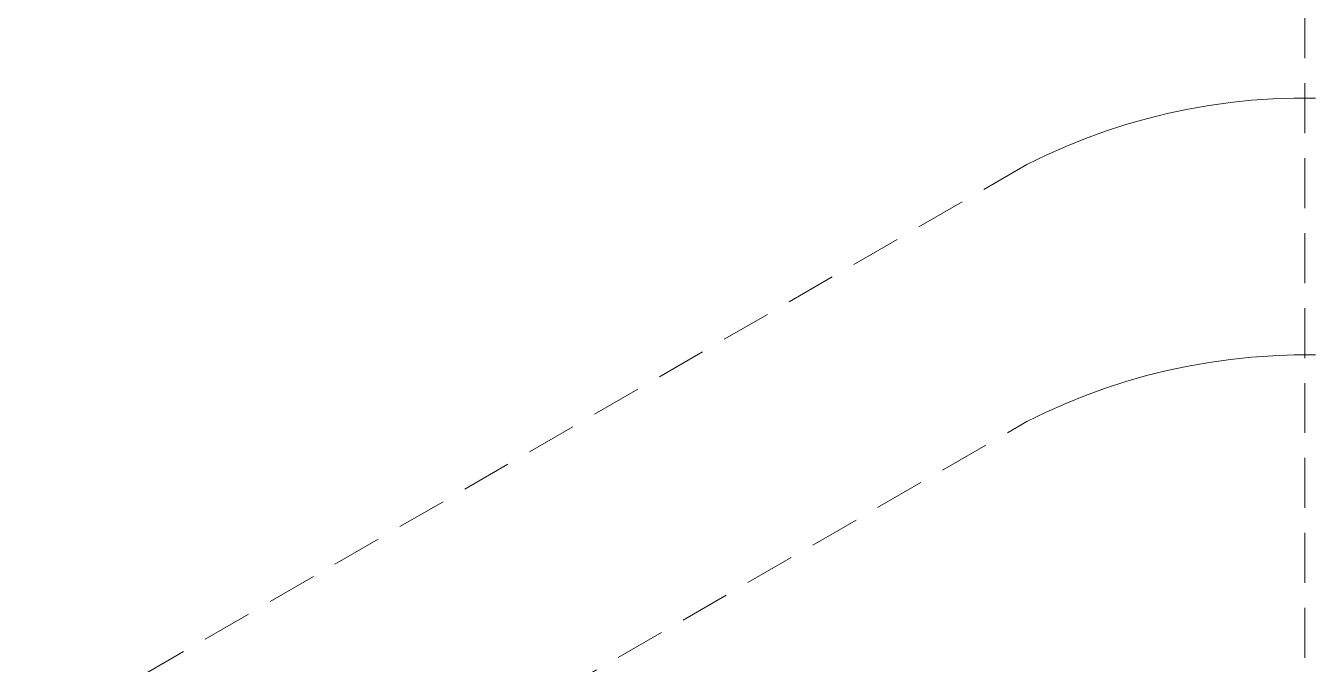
# Model space of a CAD drawing. Header units: millimetres. Extents: x -111 to 4919, y -143 to 3304.
# Drawn here: x 4647.07 to 4679.74, y 1577.54 to 1593.78 of the extents above; entities that cross this region are included whole.
import ezdxf

# ---------------------------------------------------------------- set-up
doc = ezdxf.new("R2010")
doc.units = ezdxf.units.MM
doc.linetypes.add('HIDDEN', pattern=[1.905, 1.27, -0.635])
doc.layers.add('ZANO_R_przerywana', color=7, linetype='HIDDEN', lineweight=0)

msp = doc.modelspace()

# ---------------------------------------------------------------- linework, layer by layer
at = {"layer": 'ZANO_R_przerywana'}
for p, q in [((4679.609, 1322.437), (4679.609, 1649.036)), ((4676.638, 1591.654), (4677.173, 1591.748)), ((4677.173, 1591.748), (4677.711, 1591.823)), ((4677.711, 1591.823), (4678.252, 1591.88)), ((4678.252, 1591.88), (4678.794, 1591.918)), ((4678.794, 1591.918), (4679.337, 1591.937)), ((4679.337, 1591.937), (4679.881, 1591.937)), ((4675.056, 1591.261), (4675.578, 1591.411)), ((4675.578, 1591.411), (4676.106, 1591.542)), ((4676.106, 1591.542), (4676.638, 1591.654)), ((4674.028, 1590.909), (4674.539, 1591.094)), ((4674.539, 1591.094), (4675.056, 1591.261)), ((4673.524, 1590.706), (4674.028, 1590.909)), ((4672.538, 1590.248), (4673.027, 1590.486)), ((4673.027, 1590.486), (4673.524, 1590.706)), ((4672.538, 1590.248), (4393.938, 1429.398)), ((4676.638, 1585.122), (4677.173, 1585.216)), ((4677.173, 1585.216), (4677.711, 1585.292)), ((4677.711, 1585.292), (4678.252, 1585.348)), ((4678.252, 1585.348), (4678.794, 1585.386)), ((4678.794, 1585.386), (4679.337, 1585.405)), ((4679.337, 1585.405), (4679.881, 1585.405)), ((4675.056, 1584.729), (4675.578, 1584.879)), ((4675.578, 1584.879), (4676.106, 1585.01)), ((4676.106, 1585.01), (4676.638, 1585.122)), ((4674.028, 1584.377), (4674.539, 1584.562)), ((4674.539, 1584.562), (4675.056, 1584.729)), ((4673.524, 1584.174), (4674.028, 1584.377)), ((4672.538, 1583.716), (4673.027, 1583.954)), ((4673.027, 1583.954), (4673.524, 1584.174)), ((4368.482, 1408.169), (4672.538, 1583.716))]:
    msp.add_line(p, q, dxfattribs=at)

doc.saveas('drawing.dxf')
